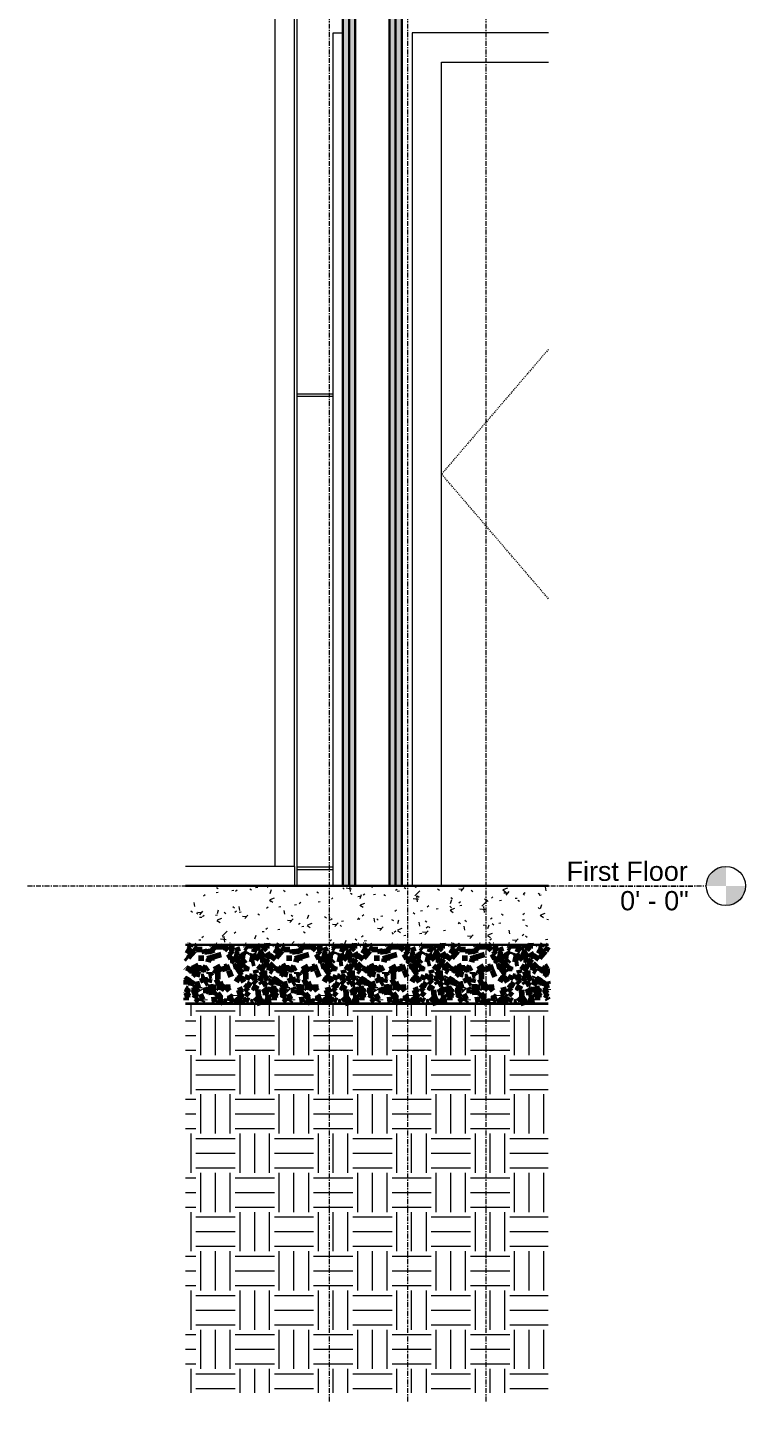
# Model space of a CAD drawing. Header units: inches. Extents: x -22111 to -21580, y -55 to 308.
# Drawn here: x -21881.3 to -21808.1, y -52.6 to 87.5 of the extents above; entities that cross this region are included whole.
import ezdxf

# ---------------------------------------------------------------- set-up
doc = ezdxf.new("R2010")
doc.units = ezdxf.units.IN
doc.header["$MEASUREMENT"] = 0
doc.linetypes.add('Dash 1_16_', pattern=[0.125, 0.0625, -0.0625])
doc.linetypes.add('Grid Line 1_2_', pattern=[0.875, 0.5, -0.125, 0.125, -0.125])
for name, color, linetype, lineweight in [('A-DOOR', 31, 'Continuous', 30), ('A-DOOR-FRAM', 31, 'Continuous', 9), ('A-FLOR', 192, 'Continuous', 30), ('A-FLOR-LEVL', 51, 'Continuous', 9), ('A-FLOR-PATT', 8, 'Continuous', 70), ('A-GLAZ-CWMG', 51, 'Continuous', 30), ('A-WALL', 113, 'Continuous', 30), ('A-WALL-PATT', 111, 'Continuous', 70), ('C-BLDG-PADS', 91, 'Continuous', 200), ('C-TOPO', 7, 'Continuous', 30), ('I-WALL', 2, 'Continuous', 30), ('S-GRID', 1, 'Continuous', 9)]:
    doc.layers.add(name, color=color, linetype=linetype, lineweight=lineweight)
doc.styles.add('Arial', font='arial.ttf', dxfattribs={"height": 1.967066})
pattern_1 = [(0, (-27048.151, 67.247), (5.12, 1.28), [0.211, -3.629, 0.211, -3.629, -20.48]), (0, (-27048.151, 67.247), (5.12, 1.28), [-7.68, 0.211, -7.469, 0.211, -3.629, -8.96]), (0, (-27048.151, 67.247), (5.12, 1.28), [-19.2, 0.211, -2.349, 0.211, -6.189]), (120, (-27046.231, 67.887), (-3.66851252, 3.79405007), [0.211, -3.629, 0.211, -3.629, -20.48]), (120, (-27046.231, 67.887), (-3.66851252, 3.79405007), [-7.68, 0.211, -7.469, 0.211, -3.629, -8.96]), (120, (-27046.231, 67.887), (-3.66851252, 3.79405007), [-19.2, 0.211, -2.349, 0.211, -6.189]), (240, (-27045.591, 70.447), (-1.45148748, -5.07405007), [0.211, -3.629, 0.211, -3.629, -20.48]), (240, (-27045.591, 70.447), (-1.45148748, -5.07405007), [-7.68, 0.211, -7.469, 0.211, -3.629, -8.96]), (240, (-27045.591, 70.447), (-1.45148748, -5.07405007), [-19.2, 0.211, -2.349, 0.211, -6.189])]

# ---------------------------------------------------------------- blocks, each defined once
blk = doc.blocks.new('Struct_Xcel_Sports Complex_rvt-2-Wall Section - One Story - Parapet _ GL E-3')
at = {"layer": 'A-FLOR-PATT', "lineweight": 9}
h = blk.add_hatch(dxfattribs=at)
h.set_pattern_fill('FP_12', color=256, style=0, pattern_type=2)
h.set_pattern_definition([(50, (-27048.151, 67.247), (4.5907054, -0.4018678), [0.48, -5.28]), (355, (-27048.151, 67.247), (-0.887837, 4.8136977), [0.384, -4.224]), (100.451, (-27047.769, 67.214), (3.7019703, 4.4127226), [0.408, -4.487]), (46.184, (-27048.151, 68.527), (6.8306586, -1.059043), [0.72, -7.92]), (96.636, (-27047.582, 68.439), (5.981664, 6.234015), [0.612, -6.731]), (351.184, (-27048.151, 68.527), (5.982082, 6.233824), [0.576, -6.336]), (21, (-27047.511, 68.207), (3.820292, -2.5770996), [0.48, -5.28]), (326, (-27047.511, 68.207), (1.557207, 4.640587), [0.384, -4.224]), (71.451, (-27047.193, 67.993), (5.3771466, 2.0647033), [0.408, -4.487]), (37.5, (-27048.151, 67.247), (0.07797216, 2.1307863), [0.211, -3.962, 0.211, -4.077, -4.24]), (37.5, (-27048.151, 67.247), (0.07797216, 2.1307863), [-8.461, 0.211, -4.029]), (7.5, (-27048.151, 67.247), (1.683907, 2.5243905), [0.211, -2.234, 0.211, -3.866, -1.616]), (7.5, (-27048.151, 67.247), (1.683907, 2.5243905), [-6.522, 0.211, -1.405]), (327.5, (-27049.578, 67.247), (3.4165268, -0.1442966), [0.211, -1.389, 0.211, -4.781, -6.624]), (327.5, (-27049.578, 67.247), (3.4165268, -0.1442966), [-6.592, 0.211, -6.413]), (317.5, (-27050.218, 67.247), (3.7324632, 0.6407147), [0.211, -1.869, 0.211, -3.104, -4.704]), (317.5, (-27050.218, 67.247), (3.7324632, 0.6407147), [-5.395, 0.211, -4.493])])
h.paths.add_polyline_path([(-22785.06, -6), (-22785.06, 0), (-22822.07, 0), (-22822.07, -6)], flags=0)
at = {"layer": 'A-FLOR', "color": 7}
for p, q in [((-22785.06, 0), (-22822.07, 0)), ((-22822.07, -6), (-22785.06, -6))]:
    blk.add_line(p, q, dxfattribs=at)
blk = doc.blocks.new('Rectangular Mullion - Exterior 2_ x 4_5_-1769661-Wall Section - One Story - Parapet _ GL E-3')
at = {"layer": 'A-GLAZ-CWMG', "color": 43, "lineweight": 18}
for q in [(-22822.07, 2), (-22810.95, 0)]:
    blk.add_line((-22810.95, 2), q, dxfattribs=at)
blk = doc.blocks.new('Rectangular Mullion - Exterior 2_ x 4_5_-1142379-Wall Section - One Story - Parapet _ GL E-3')
at = {"layer": 'A-GLAZ-CWMG', "color": 43, "lineweight": 18}
for p, q in [((-22812.95, 97), (-22812.95, 2)), ((-22810.95, 2), (-22810.95, 97)), ((-22810.95, 2), (-22812.95, 2))]:
    blk.add_line(p, q, dxfattribs=at)
blk = doc.blocks.new('Single-Flush - 36_ x 84_-1318898-Wall Section - One Story - Parapet _ GL E-3')
at = {"layer": 'A-DOOR', "color": 43, "linetype": 'Dash 1_16_', "lineweight": 18}
for p in [(-22785.06, 54.71), (-22785.06, 29.29)]:
    blk.add_line(p, (-22795.95, 42), dxfattribs=at)
at = {"layer": 'A-DOOR-FRAM', "color": 43, "lineweight": 18}
for p, q in [((-22785.06, 87), (-22798.95, 87)), ((-22798.95, 87), (-22798.95, 0)), ((-22795.95, 0), (-22795.95, 84)), ((-22795.95, 84), (-22785.06, 84))]:
    blk.add_line(p, q, dxfattribs=at)
blk = doc.blocks.new('Single-Flush - 36_ x 84_-1972644-Wall Section - One Story - Parapet _ GL E-3')
at = {"layer": 'A-DOOR-FRAM', "color": 43, "lineweight": 18}
for p, q in [((-22807.02, 0), (-22807.02, 87)), ((-22807.02, 87), (-22806.02, 87))]:
    blk.add_line(p, q, dxfattribs=at)
blk = doc.blocks.new('Level - Level Head - Circle-15001-Wall Section - One Story - Parapet _ GL E-3')
at = {"layer": 'A-FLOR-LEVL'}
h = blk.add_hatch(color=256, dxfattribs=at)
edge = h.paths.add_edge_path(flags=0)
edge.add_line((-22766.95, 0), (-22768.95, 0))
edge.add_arc((-22766.95, 0), 2, 90, 180, ccw=False)
edge.add_line((-22766.95, 2), (-22766.95, 0))
h = blk.add_hatch(color=256, dxfattribs=at)
edge = h.paths.add_edge_path(flags=0)
edge.add_line((-22766.95, -2), (-22766.95, 0))
edge.add_line((-22766.95, 0), (-22764.95, 0))
edge.add_arc((-22766.95, 0), 2, 270, 360, ccw=False)
blk.add_circle((-22766.95, 0), 2, dxfattribs=at)

msp = doc.modelspace()

# ---------------------------------------------------------------- hatches: boundary and pattern name
at = {"layer": 'A-WALL-PATT', "lineweight": 9}
h = msp.add_hatch(dxfattribs=at)
h.set_pattern_fill('FP_7', color=8, style=0, pattern_type=2)
h.set_pattern_definition([(90, (-23560.5, 677.25), (-193, -193), [48, -145]), (180, (-23560.5, 677.25), (-2e-14, -193), [96, -97]), (270, (-23656.5, 725.25), (-193, -193), [48, -145]), (180, (-23560.5, 725.25), (-2e-14, -193), [96, -97]), (270, (-23657, 725.25), (-193, -193), [48, -145]), (180, (-23657, 725.25), (-2e-14, -193), [96, -97]), (90, (-23753, 677.25), (-193, -193), [48, -145]), (180, (-23657, 677.25), (-2e-14, -193), [96, -97]), (90, (-23608.25, 725.5), (-193, -193), [48, -145]), (180, (-23560.12, 725.5), (-2e-14, -193), [48.125, -144.875]), (180, (-23560.12, 773.5), (-2e-14, -193), [48.125, -144.875]), (90, (-23704.75, 725.5), (-193, -193), [48, -145]), (180, (-23608.75, 725.5), (-2e-14, -193), [96, -97]), (270, (-23608.75, 773.5), (-193, -193), [48, -145]), (180, (-23608.75, 773.5), (-2e-14, -193), [96, -97]), (180, (-23705.25, 725.5), (-2e-14, -193), [48, -145]), (270, (-23705.25, 773.5), (-193, -193), [48, -145]), (180, (-23705.25, 773.5), (-2e-14, -193), [48, -145]), (90, (-23560.5, 773.75), (-193, -193), [48, -145]), (180, (-23560.5, 773.75), (-2e-14, -193), [96, -97]), (270, (-23656.5, 821.75), (-193, -193), [48, -145]), (180, (-23560.5, 821.75), (-2e-14, -193), [96, -97]), (270, (-23657, 821.75), (-193, -193), [48, -145]), (180, (-23657, 821.75), (-2e-14, -193), [96, -97]), (90, (-23753, 773.75), (-193, -193), [48, -145]), (180, (-23657, 773.75), (-2e-14, -193), [96, -97]), (90, (-23608.25, 822), (-193, -193), [48, -145]), (180, (-23560.12, 822), (-2e-14, -193), [48.125, -144.875]), (180, (-23560.12, 870), (-2e-14, -193), [48.125, -144.875]), (90, (-23704.75, 822), (-193, -193), [48, -145]), (180, (-23608.75, 822), (-2e-14, -193), [96, -97]), (270, (-23608.75, 870), (-193, -193), [48, -145]), (180, (-23608.75, 870), (-2e-14, -193), [96, -97]), (180, (-23705.25, 822), (-2e-14, -193), [48, -145]), (270, (-23705.25, 870), (-193, -193), [48, -145]), (180, (-23705.25, 870), (-2e-14, -193), [48, -145])])
h.paths.add_polyline_path([(-21850.15805, 0), (-21850.15805, 87), (-21849.15805, 87), (-21849.15805, 133.22708), (-21853.84555, 133.22708), (-21853.84555, 0)], flags=0)
h.paths.add_polyline_path([(-21828.2048, 185.52017), (-21828.2048, 185.65038), (-21841.78305, 186.21614), (-21841.78305, 186.08593)], flags=0)
h = msp.add_hatch(dxfattribs=at)
h.set_pattern_fill('FP_9', color=8, style=0, pattern_type=2)
h.set_pattern_definition(pattern_1)
h.paths.add_polyline_path([(-21849.15805, 0), (-21848.53305, 0), (-21848.53305, 141.09921), (-21849.15805, 141.09921), (-21849.15805, 112.12603)], flags=0)
h = msp.add_hatch(dxfattribs=at)
h.set_pattern_fill('FP_9', color=8, style=0, pattern_type=2)
h.set_pattern_definition(pattern_1)
h.paths.add_polyline_path([(-21848.53305, 0), (-21847.90805, 0), (-21847.90805, 141.09921), (-21848.53305, 141.09921), (-21848.53305, 112.12603)], flags=0)
h = msp.add_hatch(dxfattribs=at)
h.set_pattern_fill('FP_9', color=8, style=0, pattern_type=2)
h.set_pattern_definition(pattern_1)
h.paths.add_polyline_path([(-21844.40805, 0), (-21843.78305, 0), (-21843.78305, 141.09921), (-21844.40805, 141.09921), (-21844.40805, 112.12603)], flags=0)
h = msp.add_hatch(dxfattribs=at)
h.set_pattern_fill('FP_9', color=8, style=0, pattern_type=2)
h.set_pattern_definition(pattern_1)
h.paths.add_polyline_path([(-21843.15805, 0), (-21843.15805, 141.09921), (-21843.78305, 141.09921), (-21843.78305, 0)], flags=0)
at = {"layer": 'C-BLDG-PADS'}
h = msp.add_hatch(dxfattribs=at)
h.set_pattern_fill('FP_17', color=253, style=0, pattern_type=2)
h.set_pattern_definition([(212.005, (-27048.689, 68.591), (-26.87339808, -17.91590443), [0.845, -83.662]), (213.69, (-27048.151, 68.949), (-8.957864, -8.9572882), [0.646, -31.652]), (198.435, (-27047.882, 69.039), (-17.9155599, -8.9581162), [0.283, -28.044]), (180, (-27047.524, 69.039), (-1e-15, -8.958), [0.358, -8.599]), (161.565, (-27047.255, 68.949), (-8.957784, -0.0003082), [0.283, -28.044]), (333.435, (-27047.166, 75.399), (8.9576883, 8e-06), [0.401, -19.63]), (296.565, (-27047.255, 75.578), (8.9576803, -8.9576963), [0.2, -19.83]), (270, (-27047.255, 76.026), (8.958, 5e-16), [0.448, -8.51]), (186.34, (-27047.166, 70.203), (-71.66213933, -8.95730298), [0.811, -80.305]), (296.565, (-27045.195, 75.757), (8.9576803, -8.9576963), [0.2, -19.83]), (303.69, (-27045.374, 76.026), (8.9572882, -8.957864), [0.323, -31.975]), (229.399, (-27043.941, 72.084), (-44.7884875, -53.74735442), [0.826, -81.761]), (243.435, (-27043.672, 72.622), (8e-06, -8.9576883), [0.601, -19.429]), (213.69, (-27040.537, 71.637), (-8.957864, -8.9572882), [0.323, -31.975]), (33.69, (-27043.224, 69.128), (8.957864, 8.9572882), [0.323, -31.975]), (0, (-27043.404, 69.128), (0, 8.958), [0.179, -8.779]), (333.435, (-27043.583, 69.218), (8.9576883, 8e-06), [0.2, -19.83]), (284.036, (-27043.672, 69.576), (8.9579391, -26.8727428), [0.369, -36.564]), (270, (-27043.672, 69.755), (8.958, 5e-16), [0.179, -8.779]), (243.435, (-27043.672, 69.935), (8e-06, -8.9576883), [0.2, -19.83]), (135, (-27043.672, 70.024), (-8.957629, 0), [0.127, -12.542]), (90, (-27043.672, 69.935), (-8.958, 5e-16), [0.09, -8.868]), (18.435, (-27040.447, 74.055), (17.9155599, 8.9581162), [0.567, -27.76]), (6.34, (-27039.91, 74.234), (71.66213933, 8.95730298), [0.811, -80.305]), (180, (-27040.268, 72.084), (-1e-15, -8.958), [0.537, -8.42]), (197.354, (-27038.835, 72.532), (-26.873506943, -8.95742511), [1.502, -148.658]), (198.435, (-27038.566, 72.622), (-17.9155599, -8.9581162), [0.283, -28.044]), (213.69, (-27038.298, 72.801), (-8.957864, -8.9572882), [0.323, -31.975]), (251.565, (-27038.208, 73.07), (0.0003082, -8.957784), [0.283, -28.044]), (243.435, (-27038.118, 73.249), (8e-06, -8.9576883), [0.2, -19.83]), (270, (-27038.118, 73.428), (8.958, 5e-16), [0.179, -8.779]), (293.199, (-27038.387, 74.055), (8.9578529, -17.9159109), [0.682, -67.538]), (315, (-27038.656, 74.324), (8.957629, 0), [0.38, -12.288]), (0, (-27039.104, 74.324), (0, 8.958), [0.448, -8.51]), (341.565, (-27041.074, 72.174), (8.957784, 0.0003082), [0.283, -28.044]), (303.69, (-27041.254, 72.443), (8.9572882, -8.957864), [0.323, -31.975]), (279.462, (-27041.343, 72.98), (8.95784894, -44.78874608), [0.545, -53.943]), (270, (-27041.343, 73.518), (8.958, 5e-16), [0.537, -8.42]), (239.036, (-27041.074, 73.966), (-8.95796173, -17.91521863), [0.522, -51.71]), (188.13, (-27040.447, 74.055), (-53.7463539, -8.95781553), [0.633, -62.708]), (116.565, (-27047.076, 73.786), (-8.9576803, 8.9576963), [0.2, -19.83]), (135, (-27046.897, 73.607), (-8.957629, 0), [0.253, -12.415]), (168.69, (-27046.449, 73.518), (-8.9579967, -0.00018556), [0.457, -45.219]), (191.31, (-27046.001, 73.607), (-35.8309957, -8.95803893), [0.457, -45.219]), (194.036, (-27045.643, 73.697), (-26.8727428, -8.9579391), [0.369, -36.564]), (236.31, (-27045.464, 73.966), (-8.9578324, -17.9148854), [0.323, -31.975]), (236.31, (-27045.285, 74.234), (-8.9578324, -17.9148854), [0.323, -31.975]), (270, (-27045.285, 74.503), (8.958, 5e-16), [0.269, -8.689]), (291.801, (-27045.464, 74.951), (8.957258, -17.91576455), [0.482, -47.757]), (116.565, (-27045.374, 73.07), (-8.9576803, 8.9576963), [0.401, -19.63]), (168.69, (-27044.926, 72.98), (-8.9579967, -0.00018556), [0.457, -45.219]), (194.036, (-27044.568, 73.07), (-26.8727428, -8.9579391), [0.369, -36.564]), (225, (-27044.299, 73.339), (0, -8.957629), [0.38, -12.288]), (251.565, (-27044.21, 73.607), (0.0003082, -8.957784), [0.283, -28.044]), (296.565, (-27044.389, 73.966), (8.9576803, -8.9576963), [0.401, -19.63]), (315, (-27044.568, 74.145), (8.957629, 0), [0.253, -12.415]), (326.31, (-27044.837, 74.324), (17.9148854, -8.9578324), [0.323, -31.975]), (0, (-27045.016, 74.324), (0, 8.958), [0.179, -8.779]), (33.69, (-27045.285, 74.145), (8.957864, 8.9572882), [0.323, -31.975]), (71.565, (-27045.374, 73.876), (-0.0003082, 8.957784), [0.283, -28.044]), (63.435, (-27045.464, 73.697), (-8e-06, 8.9576883), [0.2, -19.83]), (71.565, (-27045.553, 73.428), (-0.0003082, 8.957784), [0.283, -28.044]), (104.036, (-27045.553, 73.07), (-8.9579391, 26.8727428), [0.369, -36.564]), (45, (-27045.733, 72.891), (0, 8.957629), [0.253, -12.415]), (18.435, (-27046.001, 72.801), (17.9155599, 8.9581162), [0.283, -28.044]), (0, (-27046.449, 72.801), (0, 8.958), [0.448, -8.51]), (14.036, (-27046.807, 72.711), (26.8727428, 8.9579391), [0.369, -36.564]), (341.565, (-27047.076, 72.801), (8.957784, 0.0003082), [0.283, -28.044]), (270, (-27047.076, 73.07), (8.958, 5e-16), [0.269, -8.689]), (225, (-27046.807, 73.339), (0, -8.957629), [0.38, -12.288]), (198.435, (-27046.27, 73.518), (-17.9155599, -8.9581162), [0.567, -27.76]), (180, (-27045.822, 73.518), (-1e-15, -8.958), [0.448, -8.51]), (153.435, (-27045.643, 73.428), (-8.9576883, -8e-06), [0.2, -19.83]), (206.565, (-27042.239, 71.995), (-8.9576963, -8.9576803), [0.2, -19.83]), (146.31, (-27041.97, 71.816), (-17.9148854, 8.9578324), [0.323, -31.975]), (119.745, (-27041.612, 71.189), (-26.87308628, 44.78839085), [0.722, -71.498]), (95.711, (-27041.522, 70.293), (-8.95799678, 80.61974011), [0.9, -89.124]), (90, (-27041.522, 70.203), (-8.958, 5e-16), [0.09, -8.868]), (63.435, (-27041.612, 70.024), (-8e-06, 8.9576883), [0.2, -19.83]), (26.565, (-27041.791, 69.935), (8.9576963, 8.9576803), [0.2, -19.83]), (0, (-27042.06, 69.935), (0, 8.958), [0.269, -8.689]), (0, (-27042.149, 69.935), (0, 8.958), [0.09, -8.868]), (0, (-27042.329, 69.935), (0, 8.958), [0.179, -8.779]), (326.31, (-27042.597, 70.114), (17.9148854, -8.9578324), [0.323, -31.975]), (333.435, (-27042.776, 70.203), (8.9576883, 8e-06), [0.2, -19.83]), (284.036, (-27042.866, 70.562), (8.9579391, -26.8727428), [0.369, -36.564]), (270, (-27042.866, 70.741), (8.958, 5e-16), [0.179, -8.779]), (270, (-27042.866, 71.01), (8.958, 5e-16), [0.269, -8.689]), (258.69, (-27042.776, 71.457), (0.00018556, -8.9579967), [0.457, -45.219]), (231.34, (-27042.418, 71.905), (-26.87340764, -35.83101243), [0.574, -56.784]), (270, (-27040.537, 71.726), (8.958, 5e-16), [0.09, -8.868]), (270, (-27040.537, 71.816), (8.958, 5e-16), [0.09, -8.868]), (326.31, (-27040.806, 71.995), (17.9148854, -8.9578324), [0.323, -31.975]), (333.435, (-27041.343, 72.264), (8.9576883, 8e-06), [0.601, -19.429]), (0, (-27041.791, 72.264), (0, 8.958), [0.448, -8.51]), (63.435, (-27041.881, 72.084), (-8e-06, 8.9576883), [0.2, -19.83]), (90, (-27041.881, 71.726), (-8.958, 5e-16), [0.358, -8.599]), (135, (-27041.612, 71.457), (-8.957629, 0), [0.38, -12.288]), (161.565, (-27041.343, 71.368), (-8.957784, -0.0003082), [0.283, -28.044]), (180, (-27041.074, 71.368), (-1e-15, -8.958), [0.269, -8.689]), (198.435, (-27040.806, 71.457), (-17.9155599, -8.9581162), [0.283, -28.044]), (351.87, (-27044.299, 76.295), (8.95805297, 0.00015742), [1.267, -62.074]), (14.036, (-27044.658, 76.205), (26.8727428, 8.9579391), [0.369, -36.564]), (53.13, (-27044.926, 75.847), (17.915248, 26.873568), [0.448, -44.341]), (95.194, (-27044.837, 74.861), (-8.95711722, 89.5779449), [0.989, -97.952]), (101.31, (-27044.747, 74.413), (-8.95803893, 35.8309957), [0.457, -45.219]), (143.13, (-27044.389, 74.145), (-26.873568, 17.915248), [0.448, -44.341]), (161.565, (-27044.12, 74.055), (-8.957784, -0.0003082), [0.283, -28.044]), (198.435, (-27043.851, 74.145), (-17.9155599, -8.9581162), [0.283, -28.044]), (225, (-27043.404, 74.593), (0, -8.957629), [0.633, -12.035]), (228.814, (-27042.776, 75.309), (-53.74628727, -62.70433779), [0.952, -94.27]), (251.565, (-27042.687, 75.578), (0.0003082, -8.957784), [0.283, -28.044]), (270, (-27042.687, 75.668), (8.958, 5e-16), [0.09, -8.868]), (288.435, (-27042.776, 75.936), (8.9581162, -17.9155599), [0.283, -28.044]), (326.31, (-27043.045, 76.115), (17.9148854, -8.9578324), [0.323, -31.975]), (90, (-27047.166, 73.966), (-8.958, 5e-16), [0.627, -8.331]), (338.199, (-27045.912, 75.13), (26.8731506, -8.95793675), [0.482, -47.757]), (0, (-27046.449, 75.13), (0, 8.958), [0.537, -8.42]), (30.964, (-27046.897, 74.861), (26.87323767, 17.9153709), [0.522, -51.71]), (45, (-27047.166, 74.593), (0, 8.957629), [0.38, -12.288]), (90, (-27048.599, 71.099), (-8.958, 5e-16), [0.627, -8.331]), (116.565, (-27048.33, 70.562), (-8.9576803, 8.9576963), [0.601, -19.429]), (153.435, (-27047.793, 70.293), (-8.9576883, -8e-06), [0.601, -19.429]), (180, (-27047.345, 70.293), (-1e-15, -8.958), [0.448, -8.51]), (218.66, (-27046.897, 70.651), (-8.95794083, -8.9580008), [0.574, -56.784]), (231.34, (-27046.539, 71.099), (-26.87340764, -35.83101243), [0.574, -56.784]), (213.69, (-27046.001, 71.457), (-8.957864, -8.9572882), [0.646, -31.652]), (239.036, (-27045.733, 71.905), (-8.95796173, -17.91521863), [0.522, -51.71]), (270, (-27045.733, 72.084), (8.958, 5e-16), [0.179, -8.779]), (270, (-27045.733, 72.353), (8.958, 5e-16), [0.269, -8.689]), (315, (-27046.001, 72.622), (8.957629, 0), [0.38, -12.288]), (350.538, (-27046.539, 72.711), (8.9579364, 0.00037917), [0.545, -53.943]), (14.036, (-27047.255, 72.532), (26.8727428, 8.9579391), [0.739, -36.195]), (18.435, (-27048.062, 72.264), (17.9155599, 8.9581162), [0.85, -27.477]), (45, (-27048.33, 71.995), (0, 8.957629), [0.38, -12.288]), (45, (-27048.599, 71.726), (0, 8.957629), [0.38, -12.288]), (108.435, (-27046.628, 69.755), (-8.9581162, 17.9155599), [0.567, -27.76]), (126.87, (-27046.36, 69.397), (-8.958216, 8.957584), [0.448, -44.341]), (146.31, (-27046.091, 69.218), (-17.9148854, 8.9578324), [0.323, -31.975]), (161.565, (-27045.822, 69.128), (-8.957784, -0.0003082), [0.283, -28.044]), (135, (-27045.553, 68.86), (-8.957629, 0), [0.38, -12.288]), (161.565, (-27045.285, 68.77), (-8.957784, -0.0003082), [0.283, -28.044]), (180, (-27045.016, 68.77), (-1e-15, -8.958), [0.269, -8.689]), (206.565, (-27044.837, 68.86), (-8.9576963, -8.9576803), [0.2, -19.83]), (206.565, (-27044.478, 69.039), (-8.9576963, -8.9576803), [0.401, -19.63]), (189.462, (-27043.941, 69.128), (-44.78874608, -8.95784894), [0.545, -53.943]), (243.435, (-27043.762, 69.487), (8e-06, -8.9576883), [0.401, -19.63]), (270, (-27043.762, 69.576), (8.958, 5e-16), [0.09, -8.868]), (270, (-27043.762, 69.755), (8.958, 5e-16), [0.179, -8.779]), (326.31, (-27044.031, 70.293), (17.9148854, -8.9578324), [0.323, -31.975]), (327.995, (-27044.747, 70.741), (44.78954215, -26.87276669), [0.845, -83.662]), (329.036, (-27045.195, 71.01), (17.91521863, -8.95796173), [0.522, -51.71]), (341.565, (-27045.733, 71.189), (8.957784, 0.0003082), [0.567, -27.76]), (0, (-27046.091, 71.189), (0, 8.958), [0.358, -8.599]), (33.69, (-27046.36, 71.01), (8.957864, 8.9572882), [0.323, -31.975]), (53.13, (-27046.628, 70.651), (17.915248, 26.873568), [0.448, -44.341]), (63.435, (-27046.807, 70.293), (-8e-06, 8.9576883), [0.401, -19.63]), (225, (-27042.687, 69.576), (0, -8.957629), [0.38, -12.288]), (236.31, (-27042.508, 69.845), (-8.9578324, -17.9148854), [0.323, -31.975]), (270, (-27042.508, 69.935), (8.958, 5e-16), [0.09, -8.868]), (315, (-27042.687, 70.114), (8.957629, 0), [0.253, -12.415]), (333.435, (-27043.045, 70.293), (8.9576883, 8e-06), [0.401, -19.63]), (18.435, (-27043.583, 70.114), (17.9155599, 8.9581162), [0.567, -27.76]), (75.964, (-27043.672, 69.755), (-0.0005231, 8.9575682), [0.369, -36.564]), (71.565, (-27047.703, 68.053), (-0.0003082, 8.957784), [0.283, -28.044]), (135, (-27047.524, 67.874), (-8.957629, 0), [0.253, -12.415]), (146.31, (-27047.255, 67.695), (-17.9148854, 8.9578324), [0.323, -31.975]), (153.435, (-27046.897, 67.516), (-8.9576883, -8e-06), [0.401, -19.63]), (180, (-27046.807, 67.516), (-1e-15, -8.958), [0.09, -8.868]), (161.565, (-27046.539, 67.426), (-8.957784, -0.0003082), [0.283, -28.044]), (180, (-27046.18, 67.426), (-1e-15, -8.958), [0.358, -8.599]), (198.435, (-27045.912, 67.516), (-17.9155599, -8.9581162), [0.283, -28.044]), (210.964, (-27045.464, 67.785), (-26.87323767, -17.9153709), [0.522, -51.71]), (206.565, (-27045.285, 67.874), (-8.9576963, -8.9576803), [0.2, -19.83]), (251.565, (-27045.195, 68.143), (0.0003082, -8.957784), [0.283, -28.044]), (303.69, (-27045.374, 68.412), (8.9572882, -8.957864), [0.323, -31.975]), (306.87, (-27045.643, 68.77), (8.958216, -8.957584), [0.448, -44.341]), (323.13, (-27046.001, 69.039), (26.873568, -17.915248), [0.448, -44.341]), (345.964, (-27046.36, 69.128), (8.9575682, 0.0005231), [0.369, -36.564]), (18.435, (-27046.628, 69.039), (17.9155599, 8.9581162), [0.283, -28.044]), (30.964, (-27047.076, 68.77), (26.87323767, 17.9153709), [0.522, -51.71]), (39.806, (-27047.614, 68.322), (8.9575211, 8.95778325), [0.7, -69.263]), (135, (-27044.926, 67.516), (-8.957629, 0), [0.127, -12.542]), (153.435, (-27044.747, 67.426), (-8.9576883, -8e-06), [0.2, -19.83]), (191.31, (-27044.299, 67.516), (-35.8309957, -8.95803893), [0.457, -45.219]), (165.964, (-27043.941, 67.426), (-8.9575682, -0.0005231), [0.369, -36.564]), (175.236, (-27042.866, 67.337), (-8.95794982, -2.703e-05), [1.079, -106.787]), (206.565, (-27042.687, 67.426), (-8.9576963, -8.9576803), [0.2, -19.83]), (225, (-27042.508, 67.606), (0, -8.957629), [0.253, -12.415]), (270, (-27042.508, 68.053), (8.958, 5e-16), [0.448, -8.51]), (270, (-27042.508, 68.322), (8.958, 5e-16), [0.269, -8.689]), (308.66, (-27042.866, 68.77), (8.9580008, -8.95794083), [0.574, -56.784]), (338.199, (-27043.314, 68.949), (26.8731506, -8.95793675), [0.482, -47.757]), (348.69, (-27043.762, 69.039), (8.9579967, 0.00018556), [0.457, -45.219]), (18.435, (-27044.568, 68.77), (17.9155599, 8.9581162), [0.85, -27.477]), (36.87, (-27044.926, 68.501), (8.957584, 8.958216), [0.448, -44.341]), (68.199, (-27045.105, 68.053), (8.95793675, 26.8731506), [0.482, -47.757]), (101.31, (-27045.016, 67.606), (-8.95803893, 35.8309957), [0.457, -45.219]), (348.69, (-27045.822, 76.115), (8.9579967, 0.00018556), [0.457, -45.219]), (354.806, (-27046.807, 76.205), (8.95778778, 6.706e-05), [0.989, -97.952]), (0, (-27047.076, 76.205), (0, 8.958), [0.269, -8.689]), (45, (-27047.255, 76.026), (0, 8.957629), [0.253, -12.415]), (180, (-27046.539, 75.22), (-1e-15, -8.958), [0.269, -8.689]), (188.13, (-27045.912, 75.309), (-53.7463539, -8.95781553), [0.633, -62.708]), (172.875, (-27045.195, 75.22), (-8.95816064, 0.00012148), [0.722, -71.498]), (225, (-27045.105, 75.309), (0, -8.957629), [0.127, -12.542]), (270, (-27045.105, 75.578), (8.958, 5e-16), [0.269, -8.689]), (161.565, (-27042.239, 75.847), (-8.957784, -0.0003082), [0.283, -28.044]), (180, (-27041.881, 75.847), (-1e-15, -8.958), [0.358, -8.599]), (198.435, (-27041.612, 75.936), (-17.9155599, -8.9581162), [0.283, -28.044]), (170.538, (-27041.074, 75.847), (-8.9579364, -0.00037917), [0.545, -53.943]), (213.69, (-27040.806, 76.026), (-8.957864, -8.9572882), [0.323, -31.975]), (270, (-27040.806, 76.115), (8.958, 5e-16), [0.09, -8.868]), (296.565, (-27040.895, 76.295), (8.9576803, -8.9576963), [0.2, -19.83]), (341.565, (-27041.433, 76.474), (8.957784, 0.0003082), [0.567, -27.76]), (341.565, (-27041.97, 76.653), (8.957784, 0.0003082), [0.567, -27.76]), (14.036, (-27042.329, 76.563), (26.8727428, 8.9579391), [0.369, -36.564]), (45, (-27042.597, 76.295), (0, 8.957629), [0.38, -12.288]), (104.036, (-27042.508, 75.936), (-8.9579391, 26.8727428), [0.369, -36.564]), (0, (-27049.495, 68.143), (0, 8.958), [0.09, -8.868]), (315, (-27049.674, 68.322), (8.957629, 0), [0.253, -12.415]), (274.764, (-27049.764, 69.397), (8.95848298, -98.53539892), [1.079, -106.787]), (255.964, (-27049.674, 69.755), (0.0005231, -8.9575682), [0.369, -36.564]), (225, (-27049.495, 69.935), (0, -8.957629), [0.253, -12.415]), (198.435, (-27048.689, 70.203), (-17.9155599, -8.9581162), [0.85, -27.477]), (180, (-27048.599, 70.203), (-1e-15, -8.958), [0.09, -8.868]), (171.87, (-27047.972, 70.114), (-8.95805297, -0.00015742), [0.633, -62.708]), (146.31, (-27046.897, 70.024), (-17.9148854, 8.9578324), [0.323, -31.975]), (108.435, (-27046.718, 69.487), (-8.9581162, 17.9155599), [0.567, -27.76]), (90, (-27046.718, 69.397), (-8.958, 5e-16), [0.09, -8.868]), (71.565, (-27046.807, 69.128), (-0.0003082, 8.957784), [0.283, -28.044]), (26.565, (-27046.987, 69.039), (8.9576963, 8.9576803), [0.2, -19.83]), (18.435, (-27047.255, 68.949), (17.9155599, 8.9581162), [0.283, -28.044]), (126.87, (-27042.418, 68.322), (-8.958216, 8.957584), [0.448, -44.341]), (123.69, (-27042.239, 68.053), (-8.9572882, 8.957864), [0.323, -31.975]), (149.036, (-27041.791, 67.785), (-17.91521863, 8.95796173), [0.522, -51.71]), (168.69, (-27041.343, 67.695), (-8.9579967, -0.00018556), [0.457, -45.219]), (213.69, (-27041.074, 67.874), (-8.957864, -8.9572882), [0.323, -31.975]), (251.565, (-27040.985, 68.143), (0.0003082, -8.957784), [0.283, -28.044]), (270, (-27040.985, 68.233), (8.958, 5e-16), [0.09, -8.868]), (279.462, (-27041.074, 68.77), (8.95784894, -44.78874608), [0.545, -53.943]), (243.435, (-27040.985, 68.949), (8e-06, -8.9576883), [0.2, -19.83]), (270, (-27040.985, 69.039), (8.958, 5e-16), [0.09, -8.868]), (296.565, (-27041.254, 69.576), (8.9576803, -8.9576963), [0.601, -19.429]), (329.036, (-27041.702, 69.845), (17.91521863, -8.95796173), [0.522, -51.71]), (8.13, (-27042.329, 69.755), (53.7463539, 8.95781553), [0.633, -62.708]), (45, (-27042.687, 69.397), (0, 8.957629), [0.507, -12.161]), (45, (-27042.866, 69.218), (0, 8.957629), [0.253, -12.415]), (90, (-27042.866, 68.949), (-8.958, 5e-16), [0.269, -8.689]), (123.69, (-27042.687, 68.68), (-8.9572882, 8.957864), [0.323, -31.975]), (101.31, (-27041.343, 70.293), (-8.95803893, 35.8309957), [0.457, -45.219]), (108.435, (-27041.254, 70.024), (-8.9581162, 17.9155599), [0.283, -28.044]), (135, (-27041.164, 69.935), (-8.957629, 0), [0.127, -12.542]), (180, (-27040.895, 69.935), (-1e-15, -8.958), [0.269, -8.689]), (213.69, (-27040.627, 70.114), (-8.957864, -8.9572882), [0.323, -31.975]), (187.125, (-27039.91, 70.203), (-62.70415018, -8.9576466), [0.722, -71.498]), (236.31, (-27039.731, 70.472), (-8.9578324, -17.9148854), [0.323, -31.975]), (270, (-27039.731, 70.562), (8.958, 5e-16), [0.09, -8.868]), (288.435, (-27039.82, 70.83), (8.9581162, -17.9155599), [0.283, -28.044]), (285.945, (-27040, 71.457), (8.9570967, -26.87328262), [0.652, -64.561]), (315, (-27040.179, 71.637), (8.957629, 0), [0.253, -12.415]), (18.435, (-27040.447, 71.547), (17.9155599, 8.9581162), [0.283, -28.044]), (29.745, (-27041.074, 71.189), (44.78839085, 26.87308628), [0.722, -71.498]), (18.435, (-27041.343, 71.099), (17.9155599, 8.9581162), [0.283, -28.044]), (75.964, (-27041.433, 70.741), (-0.0005231, 8.9575682), [0.369, -36.564]), (180, (-27044.031, 73.07), (-1e-15, -8.958), [0.269, -8.689]), (180, (-27043.851, 73.07), (-1e-15, -8.958), [0.179, -8.779]), (135, (-27043.672, 72.891), (-8.957629, 0), [0.253, -12.415]), (90, (-27043.672, 72.622), (-8.958, 5e-16), [0.269, -8.689]), (26.565, (-27045.016, 71.189), (8.9576963, 8.9576803), [0.601, -19.429]), (341.565, (-27045.285, 71.278), (8.957784, 0.0003082), [0.283, -28.044]), (300.964, (-27045.553, 71.726), (17.9153709, -26.87323767), [0.522, -51.71]), (71.565, (-27043.851, 71.995), (-0.0003082, 8.957784), [0.283, -28.044]), (90, (-27043.851, 71.547), (-8.958, 5e-16), [0.448, -8.51]), (123.69, (-27043.672, 71.278), (-8.9572882, 8.957864), [0.323, -31.975]), (153.435, (-27043.314, 71.099), (-8.9576883, -8e-06), [0.401, -19.63]), (198.435, (-27043.045, 71.189), (-17.9155599, -8.9581162), [0.283, -28.044]), (243.435, (-27042.956, 71.368), (8e-06, -8.9576883), [0.2, -19.83]), (255.964, (-27042.866, 71.726), (0.0005231, -8.9575682), [0.369, -36.564]), (251.565, (-27042.776, 71.995), (0.0003082, -8.957784), [0.283, -28.044]), (291.801, (-27042.956, 72.443), (8.957258, -17.91576455), [0.482, -47.757]), (323.13, (-27043.314, 72.711), (26.873568, -17.915248), [0.448, -44.341]), (18.435, (-27043.583, 72.622), (17.9155599, 8.9581162), [0.283, -28.044]), (63.435, (-27043.762, 72.264), (-8e-06, 8.9576883), [0.401, -19.63]), (135, (-27044.478, 70.651), (-8.957629, 0), [0.38, -12.288]), (149.036, (-27044.031, 70.382), (-17.91521863, 8.95796173), [0.522, -51.71]), (146.31, (-27043.762, 70.203), (-17.9148854, 8.9578324), [0.323, -31.975]), (180, (-27043.583, 70.203), (-1e-15, -8.958), [0.179, -8.779]), (210.964, (-27043.135, 70.472), (-26.87323767, -17.9153709), [0.522, -51.71]), (243.435, (-27043.045, 70.651), (8e-06, -8.9576883), [0.2, -19.83]), (303.69, (-27043.224, 70.92), (8.9572882, -8.957864), [0.323, -31.975]), (321.34, (-27043.672, 71.278), (35.83101243, -26.87340764), [0.574, -56.784]), (345.964, (-27044.031, 71.368), (8.9575682, 0.0005231), [0.369, -36.564]), (11.31, (-27044.478, 71.278), (35.8309957, 8.95803893), [0.457, -45.219]), (26.565, (-27044.658, 71.189), (8.9576963, 8.9576803), [0.2, -19.83]), (71.565, (-27044.747, 70.92), (-0.0003082, 8.957784), [0.283, -28.044]), (15.945, (-27044.926, 72.891), (26.87328262, 8.9570967), [0.652, -64.561]), (29.745, (-27045.553, 72.532), (44.78839085, 26.87308628), [0.722, -71.498]), (63.435, (-27045.643, 72.353), (-8e-06, 8.9576883), [0.2, -19.83]), (90, (-27045.643, 72.084), (-8.958, 5e-16), [0.269, -8.689]), (104.036, (-27045.553, 71.726), (-8.9579391, 26.8727428), [0.369, -36.564]), (120.964, (-27045.285, 71.278), (-17.9153709, 26.87323767), [0.522, -51.71]), (153.435, (-27040.268, 76.026), (-8.9576883, -8e-06), [0.2, -19.83]), (180, (-27040.089, 76.026), (-1e-15, -8.958), [0.179, -8.779]), (209.745, (-27039.462, 76.384), (-44.78839085, -26.87308628), [0.722, -71.498]), (225, (-27039.104, 76.742), (0, -8.957629), [0.507, -12.161]), (239.036, (-27038.835, 77.19), (-8.95796173, -17.91521863), [0.522, -51.71]), (239.036, (-27038.566, 77.638), (-8.95796173, -17.91521863), [0.522, -51.71]), (270, (-27038.566, 77.728), (8.958, 5e-16), [0.09, -8.868]), (333.435, (-27038.745, 77.817), (8.9576883, 8e-06), [0.2, -19.83]), (0, (-27039.014, 77.817), (0, 8.958), [0.269, -8.689]), (45, (-27039.283, 77.549), (0, 8.957629), [0.38, -12.288]), (26.565, (-27040.358, 77.011), (8.9576963, 8.9576803), [1.202, -18.828]), (30.964, (-27040.806, 76.742), (26.87323767, 17.9153709), [0.522, -51.71]), (90, (-27040.806, 76.563), (-8.958, 5e-16), [0.179, -8.779]), (128.66, (-27040.447, 76.115), (-8.9580008, 8.95794083), [0.574, -56.784]), (255.964, (-27041.433, 73.159), (0.0005231, -8.9575682), [0.369, -36.564]), (281.31, (-27041.522, 73.607), (8.95803893, -35.8309957), [0.457, -45.219]), (309.806, (-27041.97, 74.145), (8.95778325, -8.9575211), [0.7, -69.263]), (329.036, (-27042.418, 74.413), (17.91521863, -8.95796173), [0.522, -51.71]), (345.964, (-27042.776, 74.503), (8.9575682, 0.0005231), [0.369, -36.564]), (0, (-27043.135, 74.503), (0, 8.958), [0.358, -8.599]), (26.565, (-27043.493, 74.324), (8.9576963, 8.9576803), [0.401, -19.63]), (45, (-27043.762, 74.055), (0, 8.957629), [0.38, -12.288]), (53.13, (-27044.031, 73.697), (17.915248, 26.873568), [0.448, -44.341]), (90, (-27044.031, 73.428), (-8.958, 5e-16), [0.269, -8.689]), (135, (-27043.762, 73.159), (-8.957629, 0), [0.38, -12.288]), (144.462, (-27043.135, 72.711), (-26.8730984, 17.91600471), [0.771, -76.287]), (135, (-27042.687, 72.264), (-8.957629, 0), [0.633, -12.035]), (153.435, (-27042.329, 72.084), (-8.9576883, -8e-06), [0.401, -19.63]), (206.565, (-27041.97, 72.264), (-8.9576963, -8.9576803), [0.401, -19.63]), (230.194, (-27041.522, 72.801), (-35.83120006, -44.78844078), [0.7, -69.263]), (66.801, (-27042.687, 74.951), (17.91616372, 44.78889012), [0.682, -67.538]), (90, (-27042.687, 74.682), (-8.958, 5e-16), [0.269, -8.689]), (153.435, (-27042.508, 74.593), (-8.9576883, -8e-06), [0.2, -19.83]), (153.435, (-27042.149, 74.413), (-8.9576883, -8e-06), [0.401, -19.63]), (149.036, (-27041.702, 74.145), (-17.91521863, 8.95796173), [0.522, -51.71]), (180, (-27041.254, 74.145), (-1e-15, -8.958), [0.448, -8.51]), (180, (-27040.716, 74.145), (-1e-15, -8.958), [0.537, -8.42]), (213.69, (-27040.447, 74.324), (-8.957864, -8.9572882), [0.323, -31.975]), (243.435, (-27040.268, 74.682), (8e-06, -8.9576883), [0.401, -19.63]), (277.125, (-27040.358, 75.399), (8.9576466, -62.70415018), [0.722, -71.498]), (315, (-27040.537, 75.578), (8.957629, 0), [0.253, -12.415]), (341.565, (-27040.806, 75.668), (8.957784, 0.0003082), [0.283, -28.044]), (352.875, (-27041.522, 75.757), (8.95816064, -0.00012148), [0.722, -71.498]), (0, (-27041.97, 75.757), (0, 8.958), [0.448, -8.51]), (21.801, (-27042.418, 75.578), (17.91576455, 8.957258), [0.482, -47.757]), (90, (-27038.387, 75.13), (-8.958, 5e-16), [0.358, -8.599]), (90, (-27038.387, 74.772), (-8.958, 5e-16), [0.358, -8.599]), (56.31, (-27038.566, 74.503), (8.9578324, 17.9148854), [0.323, -31.975]), (18.435, (-27038.835, 74.413), (17.9155599, 8.9581162), [0.283, -28.044]), (0, (-27039.731, 74.413), (0, 8.958), [0.896, -8.062]), (341.565, (-27040, 74.503), (8.957784, 0.0003082), [0.283, -28.044]), (296.565, (-27040.089, 74.682), (8.9576803, -8.9576963), [0.2, -19.83]), (278.13, (-27040.179, 75.309), (8.95781553, -53.7463539), [0.633, -62.708]), (270, (-27040.179, 75.399), (8.958, 5e-16), [0.09, -8.868]), (251.565, (-27040.089, 75.668), (0.0003082, -8.957784), [0.283, -28.044]), (225, (-27039.82, 75.936), (0, -8.957629), [0.38, -12.288]), (218.66, (-27039.373, 76.295), (-8.95794083, -8.9580008), [0.574, -56.784]), (225, (-27039.104, 76.563), (0, -8.957629), [0.38, -12.288]), (206.565, (-27038.925, 76.653), (-8.9576963, -8.9576803), [0.2, -19.83]), (180, (-27038.745, 76.653), (-1e-15, -8.958), [0.179, -8.779]), (123.69, (-27038.566, 76.384), (-8.9572882, 8.957864), [0.323, -31.975]), (108.435, (-27038.477, 76.115), (-8.9581162, 17.9155599), [0.283, -28.044]), (98.13, (-27038.387, 75.488), (-8.95781553, 53.7463539), [0.633, -62.708])])
h.paths.add_polyline_path([(-21828.2048, -12), (-21828.2048, -6), (-21865.2088, -6), (-21865.2088, -12)], flags=0)
at = {"layer": 'C-TOPO', "lineweight": 9}
h = msp.add_hatch(dxfattribs=at)
h.set_pattern_fill('FP_16', color=8, style=0, pattern_type=2)
h.set_pattern_definition([(0, (-27048.151, 67.247), (4, 4), [4, -4]), (0, (-27048.151, 68.747), (4, 4), [4, -4]), (0, (-27048.151, 70.247), (4, 4), [4, -4]), (90, (-27047.651, 70.747), (-4, 4), [4, -4]), (90, (-27046.151, 70.747), (-4, 4), [4, -4]), (90, (-27044.651, 70.747), (-4, 4), [4, -4])])
h.paths.add_polyline_path([(-21828.2048, -51.70064), (-21828.2048, -12.00628), (-21865.2088, -12.00628), (-21865.2088, -51.70064)], flags=0)

# ---------------------------------------------------------------- linework, layer by layer
at = {"layer": 'A-WALL', "color": 7}
for p, q in [((-21848.53305, 141.09921), (-21848.53305, 0)), ((-21847.90805, 141.09921), (-21847.90805, 0)), ((-21844.40805, 141.09921), (-21844.40805, 0)), ((-21843.78305, 141.09921), (-21843.78305, 0))]:
    msp.add_line(p, q, dxfattribs=at)
at = {"layer": 'A-WALL', "color": 43, "lineweight": 18}
msp.add_line((-21853.84555, 133.22708), (-21853.84555, 0), dxfattribs=at)
at = {"layer": 'C-BLDG-PADS', "color": 7, "lineweight": 30}
for p, q in [((-21828.2048, -6), (-21865.2088, -6)), ((-21865.2088, -12), (-21828.2048, -12))]:
    msp.add_line(p, q, dxfattribs=at)
at = {"layer": 'C-TOPO'}
msp.add_line((-21865.2088, -12.00628), (-21828.2048, -12.00628), dxfattribs=at)
at = {"layer": 'C-TOPO', "color": 43, "lineweight": 18}
msp.add_line((-21865.2088, -12.00628), (-21828.2048, -12.00628), dxfattribs=at)
at = {"layer": 'I-WALL', "color": 7}
for p, q in [((-21849.15805, 141.09921), (-21849.15805, 0)), ((-21843.15805, 0), (-21843.15805, 141.09921)), ((-21849.15805, 0), (-21843.15805, 0))]:
    msp.add_line(p, q, dxfattribs=at)
at = {"layer": 'S-GRID', "linetype": 'Grid Line 1_2_'}
for p, q in [((-21850.53305, -52.57548), (-21850.53305, 299.953)), ((-21842.53305, -52.57548), (-21842.53305, 294.75765)), ((-21842.53305, -52.57548), (-21842.53305, 285.15412)), ((-21834.53305, -52.57548), (-21834.53305, 279.80134))]:
    msp.add_line(p, q, dxfattribs=at)

# ---------------------------------------------------------------- block references
at = {"layer": 'A-DOOR', "color": 43, "lineweight": 18}
for name in ['Single-Flush - 36_ x 84_-1972644-Wall Section - One Story - Parapet _ GL E-3', 'Single-Flush - 36_ x 84_-1318898-Wall Section - One Story - Parapet _ GL E-3']:
    msp.add_blockref(name, (956.85718, 0), dxfattribs=at)
at = {"layer": 'A-FLOR-LEVL'}
msp.add_blockref('Level - Level Head - Circle-15001-Wall Section - One Story - Parapet _ GL E-3', (956.85718, 0), dxfattribs=at)
at = {"layer": 'A-GLAZ-CWMG', "color": 43, "lineweight": 18}
for name in ['Rectangular Mullion - Exterior 2_ x 4_5_-1142379-Wall Section - One Story - Parapet _ GL E-3', 'Rectangular Mullion - Exterior 2_ x 4_5_-1769661-Wall Section - One Story - Parapet _ GL E-3']:
    msp.add_blockref(name, (956.85718, 0), dxfattribs=at)

# ---------------------------------------------------------------- next in the draw order: texts
at = {"layer": 'A-FLOR-LEVL', "insert": (-21813.98176, 2.48644), "char_height": 1.9670659, "width": 14.688, "attachment_point": 3, "line_spacing_factor": 0.938532, "style": 'Arial', "bg_fill": 3, "box_fill_scale": 1.25, "bg_fill_color": 0, "bg_fill_transparency": 0}
msp.add_mtext('First Floor', dxfattribs=at)

# ---------------------------------------------------------------- next in the draw order: block references
at = {"color": 250, "lineweight": 5}
msp.add_blockref('Struct_Xcel_Sports Complex_rvt-2-Wall Section - One Story - Parapet _ GL E-3', (956.85718, 0), dxfattribs=at)

# ---------------------------------------------------------------- next in the draw order: texts
at = {"layer": 'A-FLOR-LEVL', "insert": (-21813.88377, -0.51877), "char_height": 1.967066, "width": 8.328, "attachment_point": 3, "line_spacing_factor": 0.938532, "style": 'Arial', "bg_fill": 3, "box_fill_scale": 1.25, "bg_fill_color": 0, "bg_fill_transparency": 0}
msp.add_mtext('0\' - 0"', dxfattribs=at)

# ---------------------------------------------------------------- next in the draw order: linework, layer by layer
at = {"layer": 'A-FLOR-LEVL', "linetype": 'Grid Line 1_2_'}
msp.add_line((-21881.3334, 0), (-21812.09006, 0), dxfattribs=at)

doc.saveas('drawing.dxf')
